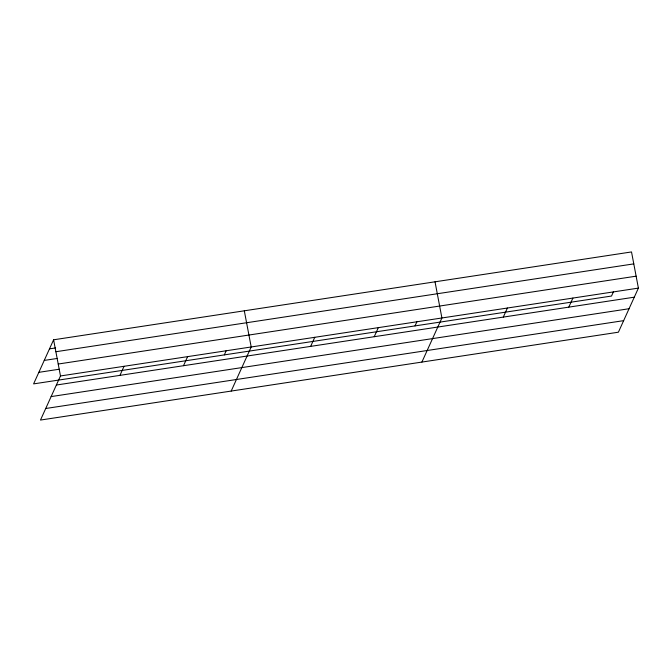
<?xml version="1.0" encoding="UTF-8"?>
<svg xmlns="http://www.w3.org/2000/svg" width="672" height="672" viewBox="0 0 672 672"><rect width="100%" height="100%" fill="white"/><g stroke="black" fill="none" stroke-linecap="round" stroke-linejoin="round"><path stroke-width="1.01" d="M53.6 339.797L60.48 375.959L40.48 420.059L618.4 332.203L638.4 288.112L631.52 251.941L53.6 339.797L33.6 383.888L611.52 296.041L613.536 291.589M119.935 375.371L124.051 366.299M183.506 365.702L187.622 356.63M224.314 354.9L226.33 350.456M231.193 391.062L251.194 346.97L244.314 310.808M310.649 346.374L314.765 337.31M374.22 336.714L378.336 327.642M415.027 325.912L417.043 321.46M421.907 362.074L441.907 317.982L435.028 281.812M503.294 317.092L507.402 308.02M568.789 307.138L572.905 298.066M49.484 348.869L55.642 347.936M55.868 351.733L633.788 263.878M44.243 360.427L57.574 358.403M58.212 364.031L636.132 276.175M38.842 372.338L59.346 369.214M60.48 375.959L638.4 288.112M56.364 385.031L634.284 297.184M51.122 396.589L629.042 308.734M45.721 408.5L623.641 320.645"/></g></svg>
